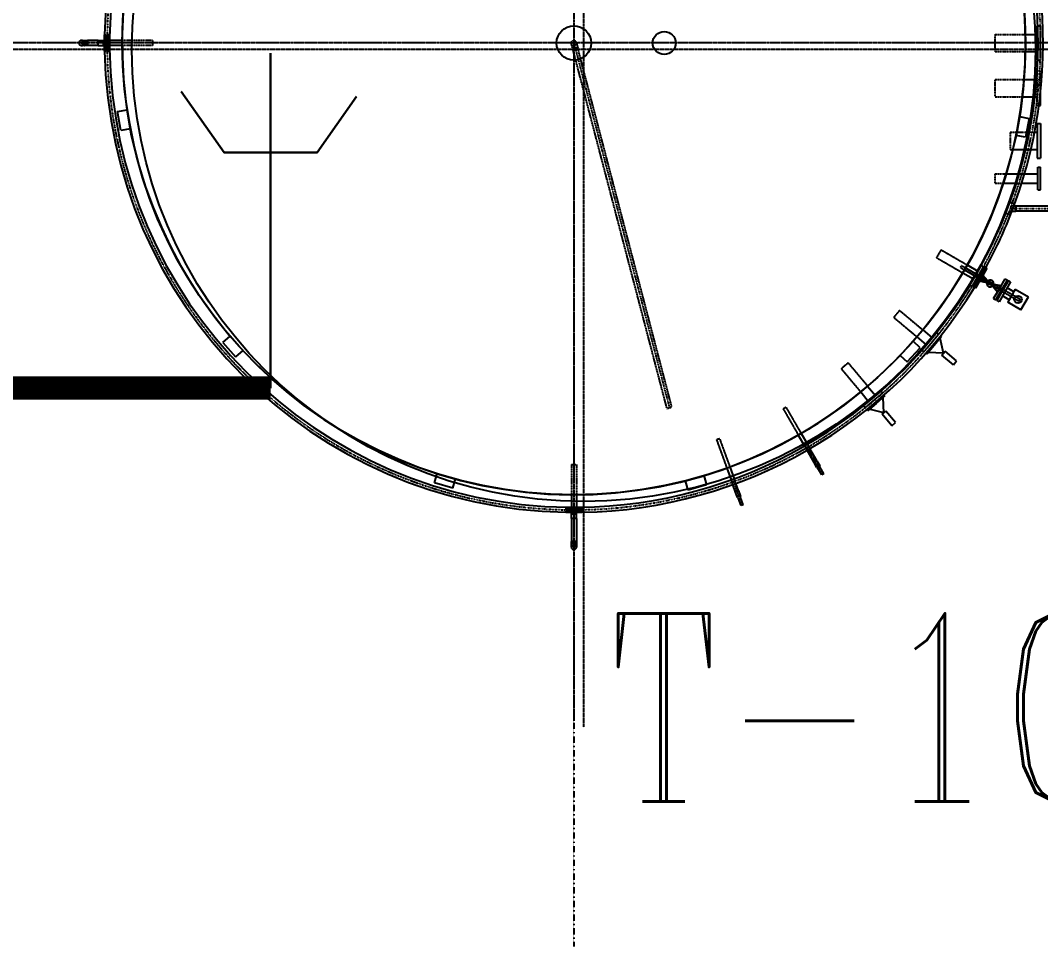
# Model space of a CAD drawing. Header units: millimetres. Extents: x -10011772 to -8149599, y 2847708 to 3434448.
# Drawn here: x -9549305 to -9535754, y 3277991 to 3290291 of the extents above; entities that cross this region are included whole.
import ezdxf

# ---------------------------------------------------------------- set-up
doc = ezdxf.new("R2010")
doc.units = ezdxf.units.MM
for name, pattern in [('DASHDOT2', [0.5, 0.25, -0.125, 0, -0.125]), ('DIVIDE2', [0.625, 0.25, -0.125, 0, -0.125, 0, -0.125]), ('HIDDEN2', [0.1875, 0.125, -0.0625])]:
    doc.linetypes.add(name, pattern=pattern)
doc.layers.add('总平面底图', color=9, linetype='Continuous')
doc.layers.add('电气-接地设计-接地线', color=3, linetype='接地线')
doc.styles.add('EESLTYPE', font='TXT.shx')
doc.styles.get("Standard").update_dxf_attribs({"font": 'romanc.SHX', "width": 0.75, "bigfont": 'hztxt.shx'})
doc.linetypes.add('接地线', pattern='A,500,["/",EESLTYPE,S=200,R=0,X=0,Y=-100],-200,60,-200', length=960)
doc.linetypes.add('组180_接地线', pattern='A,500,["/",EESLTYPE,S=200,R=-180,X=0,Y=100],-200,60,-200', length=960)

# ---------------------------------------------------------------- blocks, each defined once
blk = doc.blocks.new('总平面底图 爆炸危险区 LOCATION I')
at = {"layer": '总平面底图', "linetype": 'DASHDOT2', "ltscale": 10}
for p, q in [((203749.9, 185771.6), (203749.9, 176771.6)), ((203814.9, 185727.7), (203814.9, 176727.7)), ((208249.9, 181271.6), (199249.9, 181271.6)), ((208314.9, 181227.7), (199314.9, 181227.7))]:
    blk.add_line(p, q, dxfattribs=at)
at = {"layer": '总平面底图', "linetype": 'DASHDOT2'}
for p, q in [((203750, 184826.9), (203750, 181385.9)), ((203750, 181385.9), (203750, 181157.3)), ((203635.7, 181271.6), (197750, 181271.6)), ((203864.3, 181271.6), (203635.7, 181271.6)), ((204273.8, 181271.6), (203864.3, 181271.6)), ((204426.2, 181271.6), (204273.8, 181271.6)), ((209750, 181271.6), (204426.2, 181271.6)), ((203750, 181157.3), (203750, 175271.6))]:
    blk.add_line(p, q, dxfattribs=at)
at = {"layer": '总平面底图', "linetype": 'Continuous'}
for p, q in [((206826.1, 181271.6), (206826.1, 181385.9)), ((206826.1, 181385.9), (206831.1, 181385.9)), ((206826.1, 181271.6), (206826.1, 181385.9)), ((206826.1, 181385.9), (206831.1, 181385.9)), ((200632.7, 181271.6), (200632.7, 181325.5)), ((200632.7, 181325.5), (200645.5, 181325.5)), ((200645.5, 181271.6), (200645.5, 181325.5)), ((200651.5, 181325.5), (200651.5, 181271.6)), ((200664.2, 181325.5), (200651.5, 181325.5)), ((200651.5, 181325.5), (200651.5, 181271.6)), ((200664.2, 181325.5), (200651.5, 181325.5)), ((200664.2, 181325.5), (200664.2, 181271.6)), ((200664.2, 181325.5), (200664.2, 181271.6)), ((206749.4, 181328.7), (206826.1, 181328.7)), ((206749.4, 181328.7), (206826.1, 181328.7)), ((200480.9, 181288.3), (200519, 181288.3)), ((200519, 181254.9), (200480.9, 181254.9)), ((200519, 181254.9), (200519, 181288.3)), ((200591.7, 181288.3), (200519, 181288.3)), ((200519, 181288.3), (200519, 181254.9)), ((200591.7, 181254.9), (200519, 181254.9)), ((200591.7, 181254.9), (200591.7, 181288.3)), ((200591.7, 181271.6), (200591.7, 181288.3)), ((200591.7, 181288.3), (200632.7, 181288.3)), ((200591.7, 181254.9), (200591.7, 181271.6)), ((200591.7, 181254.9), (200632.7, 181254.9)), ((200632.7, 181217.6), (200632.7, 181271.6)), ((200645.5, 181309.7), (200650.2, 181309.7)), ((200645.5, 181309.7), (200650.2, 181309.7)), ((200645.5, 181288.3), (200650.2, 181288.3)), ((200645.5, 181217.6), (200645.5, 181271.6)), ((200650.2, 181254.9), (200645.5, 181254.9)), ((200651.5, 181271.6), (200651.5, 181217.6)), ((200651.5, 181271.6), (200651.5, 181217.6)), ((200750, 181288.3), (200664.2, 181288.3)), ((200750, 181288.3), (200664.2, 181288.3)), ((200664.2, 181271.6), (200664.2, 181217.6)), ((200664.2, 181271.6), (200664.2, 181217.6)), ((200750, 181254.9), (200664.2, 181254.9)), ((200750, 181254.9), (200664.2, 181254.9)), ((200666.9, 181309.7), (200666.9, 181288.3)), ((200666.9, 181254.9), (200666.9, 181233.5)), ((206826.1, 181157.3), (206826.1, 181271.6)), ((206826.1, 181157.3), (206826.1, 181271.6)), ((200632.7, 181217.6), (200645.5, 181217.6)), ((200645.5, 181233.4), (200650.2, 181233.5)), ((200645.5, 181233.5), (200650.2, 181233.5)), ((200650.2, 181233.5), (200651, 181233.5)), ((200650.2, 181233.5), (200651, 181233.5)), ((200664.2, 181217.6), (200651.5, 181217.6)), ((200664.2, 181217.6), (200651.5, 181217.6)), ((206749.4, 181214.4), (206826.1, 181214.4)), ((206749.4, 181214.4), (206826.1, 181214.4)), ((206826.1, 181157.3), (206831.1, 181157.3)), ((206826.1, 181157.3), (206831.1, 181157.3)), ((206826.1, 181062.3), (206826.1, 181085.9)), ((206826.1, 181085.9), (206827.7, 181085.9)), ((206826.1, 181062.3), (206826.1, 181085.9)), ((206826.1, 181085.9), (206827.7, 181085.9)), ((206740.1, 181028.7), (206823.7, 181028.7)), ((206740.1, 181028.7), (206823.7, 181028.7)), ((206728.6, 180914.4), (206812.5, 180914.4)), ((206728.6, 180914.4), (206812.5, 180914.4)), ((206848.4, 180857.3), (206848.4, 180935)), ((206848.4, 180857.3), (206848.4, 180935)), ((206839, 180857.3), (206848.4, 180857.3)), ((206839, 180857.3), (206848.4, 180857.3)), ((200719.8, 180816.6), (200783, 180827.5)), ((200741.2, 180691.4), (200719.8, 180816.6)), ((206709.8, 180782.4), (206772.9, 180770.6)), ((206772.9, 180770.6), (206749.5, 180645.7)), ((206826.1, 180735.9), (206826.1, 180507.3)), ((206826.1, 180735.9), (206848.4, 180735.9)), ((206826.1, 180735.9), (206826.1, 180507.3)), ((206826.1, 180735.9), (206848.4, 180735.9)), ((206848.4, 180735.9), (206848.4, 180507.3)), ((206848.4, 180735.9), (206848.4, 180507.3)), ((200804.5, 180702.3), (200741.2, 180691.4)), ((206749.5, 180645.7), (206686.4, 180657.5)), ((206755.7, 180678.7), (206775.7, 180678.7)), ((206755.7, 180678.7), (206775.7, 180678.7)), ((206809.7, 180678.7), (206826.1, 180678.7)), ((206809.7, 180678.7), (206826.1, 180678.7)), ((206665.4, 180564.4), (206751.1, 180564.4)), ((206665.4, 180564.4), (206751.1, 180564.4)), ((206785.4, 180564.4), (206826.1, 180564.4)), ((206785.4, 180564.4), (206826.1, 180564.4)), ((206826.1, 180507.3), (206848.4, 180507.3)), ((206826.1, 180507.3), (206848.4, 180507.3)), ((206830.9, 180371.6), (206830.9, 180447.8)), ((206830.9, 180447.8), (206848.4, 180447.8)), ((206830.9, 180371.6), (206830.9, 180447.8)), ((206830.9, 180447.8), (206848.4, 180447.8)), ((206848.4, 180371.6), (206848.4, 180447.8)), ((206848.4, 180371.6), (206848.4, 180447.8)), ((206621.1, 180401.7), (206708, 180401.7)), ((206621.1, 180401.7), (206708, 180401.7)), ((206742.8, 180401.7), (206830.9, 180401.7)), ((206742.8, 180401.7), (206830.9, 180401.7)), ((206830.9, 180295.4), (206830.9, 180371.6)), ((206830.9, 180295.4), (206830.9, 180371.6)), ((206848.4, 180295.4), (206848.4, 180371.6)), ((206848.4, 180295.4), (206848.4, 180371.6)), ((206602.1, 180341.4), (206689.6, 180341.4)), ((206602.1, 180341.4), (206689.6, 180341.4)), ((206724.6, 180341.4), (206830.9, 180341.4)), ((206724.6, 180341.4), (206830.9, 180341.4)), ((206830.9, 180295.4), (206848.4, 180295.4)), ((206830.9, 180295.4), (206848.4, 180295.4)), ((206618.9, 180142), (206645.9, 180213.2)), ((206650.1, 180130.1), (206677.1, 180201.3)), ((206661.5, 180207.3), (206660.8, 180207.5)), ((206677.1, 180201.3), (206660.8, 180207.5)), ((206677.2, 180201.5), (206661.5, 180207.3)), ((206686.1, 180188.3), (206672.2, 180188.3)), ((206686.1, 180171.6), (206686.1, 180188.3)), ((207581, 180188.3), (206686.1, 180188.3)), ((206686.1, 180188.3), (206686.1, 180171.6)), ((206686.1, 180154.9), (206686.1, 180171.6)), ((206686.1, 180171.6), (206686.1, 180154.9)), ((206650, 180129.9), (206634.5, 180136)), ((206650.1, 180130.1), (206634.5, 180136)), ((206659.5, 180154.9), (206686.1, 180154.9)), ((207581, 180154.9), (206686.1, 180154.9)), ((206344.3, 179765.1), (206511.7, 179668.4)), ((206351.8, 179778.1), (206519.2, 179681.4)), ((206363, 179797.8), (206433.2, 179757.2)), ((206363, 179797.8), (206433.2, 179757.2)), ((206456.2, 179797.1), (206380, 179665.1)), ((206456.2, 179797.1), (206380, 179665.1)), ((206471.4, 179788.3), (206395.2, 179656.3)), ((206471.4, 179788.3), (206395.2, 179656.3)), ((206456.2, 179797.1), (206421.9, 179737.6)), ((206471.4, 179788.3), (206437.1, 179728.8)), ((206477.9, 179784.6), (206443.6, 179725.1)), ((206456.2, 179797.1), (206471.4, 179788.3)), ((206456.2, 179797.1), (206471.4, 179788.3)), ((206493.1, 179775.8), (206458.7, 179716.3)), ((206493.1, 179775.8), (206477.9, 179784.6)), ((206332.8, 179745.5), (206403.1, 179705)), ((206332.8, 179745.5), (206403.1, 179705)), ((206414.4, 179724.6), (206380, 179665.1)), ((206429.6, 179715.8), (206395.2, 179656.3)), ((206436.1, 179712.1), (206401.7, 179652.6)), ((206451.2, 179703.3), (206416.9, 179643.8)), ((206434.7, 179712.8), (206423.4, 179693.2)), ((206425, 179692.9), (206423.4, 179693.2)), ((206453.6, 179745.5), (206442.2, 179725.8)), ((206492.6, 179679.4), (206443.1, 179689.3)), ((206454.6, 179744.3), (206453.6, 179745.5)), ((206500.1, 179692.4), (206466.8, 179730.3)), ((206576, 179640), (206614.1, 179706)), ((206591.1, 179631.2), (206629.2, 179697.2)), ((206635.7, 179693.4), (206597.6, 179627.5)), ((206614.1, 179706), (206629.2, 179697.2)), ((206650.9, 179684.7), (206635.7, 179693.4)), ((206380, 179665.1), (206395.2, 179656.3)), ((206380, 179665.1), (206395.2, 179656.3)), ((206416.9, 179643.8), (206401.7, 179652.6)), ((206530.9, 179657.3), (206529.8, 179657.9)), ((206530.1, 179658.2), (206564.1, 179619.4)), ((206538.4, 179670.3), (206537.3, 179670.9)), ((206537.3, 179670.6), (206587.8, 179660.5)), ((206537.9, 179574), (206576, 179640)), ((206553, 179565.2), (206591.1, 179631.2)), ((206597.6, 179627.5), (206559.5, 179561.5)), ((206577.4, 179604.3), (206607.5, 179656.6)), ((206593.9, 179621), (206588.7, 179623.9)), ((206601.4, 179633.9), (206596.2, 179636.9)), ((206606, 179656.9), (206607.5, 179656.6)), ((206650.9, 179684.7), (206612.8, 179618.7)), ((206672, 179619.3), (206627.9, 179644.8)), ((206681.9, 179636.5), (206631.9, 179549.9)), ((206681.9, 179636.5), (206768.5, 179586.5)), ((206537.9, 179574), (206553, 179565.2)), ((206574.7, 179552.7), (206559.5, 179561.5)), ((206612.8, 179618.7), (206574.7, 179552.7)), ((206576.3, 179605.5), (206577.4, 179604.3)), ((206641.9, 179567.1), (206597.7, 179592.6)), ((206718.5, 179499.9), (206768.5, 179586.5)), ((206718.5, 179499.9), (206631.9, 179549.9)), ((206159.1, 179349.5), (206061.1, 179232.8)), ((206159.1, 179349.5), (206061.1, 179232.8)), ((206067.4, 179366.4), (206129.5, 179314.3)), ((206067.4, 179366.4), (206129.5, 179314.3)), ((206159.1, 179349.5), (206110.1, 179291.2)), ((206159.1, 179349.5), (206160.2, 179348.6)), ((206159.1, 179349.5), (206160.2, 179348.6)), ((201419, 179282.6), (201467, 179325.3)), ((201419, 179282.6), (201503.5, 179187.7)), ((206050.3, 179247.4), (206003, 179290.8)), ((206028.6, 179320.2), (206090.7, 179268.1)), ((206028.6, 179320.2), (206090.7, 179268.1)), ((206110.1, 179291.2), (206061.1, 179232.8)), ((206191.7, 179322.2), (206142.7, 179263.8)), ((206204.7, 179211.8), (206182.3, 179311.1)), ((206191.7, 179322.2), (206185.7, 179327.2)), ((201551.4, 179230.4), (201503.5, 179187.7)), ((205964.5, 179153.8), (206050.3, 179247.4)), ((206061.1, 179232.8), (206062.2, 179231.9)), ((206061.1, 179232.8), (206062.2, 179231.9)), ((206142.7, 179263.8), (206093.7, 179205.5)), ((206204.7, 179211.8), (206103, 179216.6)), ((206194, 179199), (206215.4, 179224.5)), ((206292, 179160.3), (206215.4, 179224.5)), ((205917.2, 179197.2), (205964.5, 179153.8)), ((206093.7, 179205.5), (206087.8, 179210.4)), ((206270.6, 179134.8), (206194, 179199)), ((206270.6, 179134.8), (206292, 179160.3)), ((205655.1, 178954.2), (205707.2, 178892)), ((205655.1, 178954.2), (205707.2, 178892)), ((205788.7, 178960.4), (205672, 178862.4)), ((205788.7, 178960.4), (205672, 178862.4)), ((205701.3, 178992.9), (205753.5, 178930.8)), ((205701.3, 178992.9), (205753.5, 178930.8)), ((205788.7, 178960.4), (205730.3, 178911.4)), ((205788.7, 178960.4), (205789.6, 178959.3)), ((205788.7, 178960.4), (205789.6, 178959.3)), ((205730.3, 178911.4), (205672, 178862.4)), ((205757.7, 178878.8), (205699.3, 178829.9)), ((205816.1, 178927.8), (205757.7, 178878.8)), ((205809.7, 178816.8), (205805, 178918.5)), ((205816.1, 178927.8), (205811.1, 178933.7)), ((205672, 178862.4), (205672.9, 178861.4)), ((205672, 178862.4), (205672.9, 178861.4)), ((205699.3, 178829.9), (205694.4, 178835.8)), ((205809.7, 178816.8), (205710.4, 178839.2)), ((205797, 178806.1), (205822.5, 178827.5)), ((205886.8, 178750.9), (205822.5, 178827.5)), ((205861.3, 178729.5), (205797, 178806.1)), ((205861.3, 178729.5), (205886.8, 178750.9)), ((205259.2, 178678.8), (205300.8, 178606.7)), ((205259.2, 178678.8), (205300.8, 178606.7)), ((205240.7, 178668.2), (205282.4, 178596)), ((205240.7, 178668.2), (205282.4, 178596)), ((205345.5, 178486.7), (205299.1, 178567.1)), ((205364, 178497.3), (205317.5, 178577.8)), ((205364, 178497.3), (205345.5, 178486.7)), ((205345.5, 178486.7), (205354.7, 178492)), ((205364.5, 178453.7), (205345.5, 178486.7)), ((205354.7, 178492), (205364, 178497.3)), ((205364, 178497.3), (205383, 178464.4)), ((202823.9, 178350.7), (202842, 178412.3)), ((204766, 178448.9), (204794.5, 178370.6)), ((204766, 178448.9), (204794.5, 178370.6)), ((204786, 178456.2), (204814.5, 178377.9)), ((204786, 178456.2), (204814.5, 178377.9)), ((205396.8, 178404.2), (205371.1, 178448.7)), ((205409.8, 178411.7), (205384.1, 178456.2)), ((205409.8, 178411.7), (205396.8, 178404.2)), ((202945.7, 178314.8), (202823.9, 178350.7)), ((202945.7, 178314.8), (202963.9, 178376.4)), ((204509.1, 178302.9), (204491.9, 178364.8)), ((204631.4, 178336.9), (204509.1, 178302.9)), ((204614.3, 178398.8), (204631.4, 178336.9)), ((204823.9, 178289.7), (204805.9, 178339.2)), ((204844, 178297), (204825.9, 178346.5)), ((203733.3, 178271.6), (203733.3, 178185.9)), ((203733.3, 178271.6), (203733.3, 178185.9)), ((203766.7, 178271.6), (203766.7, 178185.9)), ((203766.7, 178271.6), (203766.7, 178185.9)), ((204844, 178297), (204823.9, 178289.7)), ((204823.9, 178289.7), (204833.9, 178293.4)), ((204836.9, 178253.9), (204823.9, 178289.7)), ((204833.9, 178293.4), (204844, 178297)), ((204844, 178297), (204857, 178261.2)), ((204860.1, 178199.6), (204842.5, 178247.9)), ((204874.2, 178204.7), (204856.6, 178253)), ((204874.2, 178204.7), (204860.1, 178199.6)), ((203696, 178185.9), (203803.9, 178185.9)), ((203696, 178185.9), (203696, 178173.1)), ((203696, 178185.9), (203803.9, 178185.9)), ((203696, 178185.9), (203696, 178173.1)), ((203696, 178173.1), (203803.9, 178173.1)), ((203696, 178173.1), (203803.9, 178173.1)), ((203750, 178167.1), (203696, 178167.1)), ((203696, 178154.4), (203696, 178167.1)), ((203750, 178154.4), (203696, 178154.4)), ((203711.8, 178167.1), (203711.9, 178171.8)), ((203711.9, 178188.5), (203733.3, 178188.5)), ((203711.9, 178167.1), (203711.9, 178171.8)), ((203733.3, 178167.1), (203733.3, 178171.8)), ((203733.3, 178113.3), (203733.3, 178154.4)), ((203803.9, 178167.1), (203750, 178167.1)), ((203803.9, 178154.4), (203750, 178154.4)), ((203766.7, 178188.5), (203788, 178188.5)), ((203766.7, 178171.8), (203766.7, 178167.1)), ((203766.7, 178113.3), (203766.7, 178154.4)), ((203788.1, 178171.8), (203788, 178172.6)), ((203788, 178171.8), (203788, 178172.6)), ((203788, 178167.1), (203788, 178171.8)), ((203788.1, 178167.1), (203788.1, 178171.8)), ((203803.9, 178185.9), (203803.9, 178173.1)), ((203803.9, 178185.9), (203803.9, 178173.1)), ((203803.9, 178154.4), (203803.9, 178167.1)), ((203766.7, 178113.3), (203733.3, 178113.3)), ((203733.3, 178113.3), (203733.3, 177962.4)), ((203750, 178113.3), (203733.3, 178113.3)), ((203766.7, 178113.3), (203750, 178113.3)), ((203766.7, 178113.3), (203766.7, 177962.4)), ((203733.3, 177962.4), (203766.7, 177962.4)), ((203733.3, 177924.3), (203733.3, 177962.4)), ((203766.7, 177962.4), (203733.3, 177962.4)), ((203766.7, 177962.4), (203766.7, 177924.3))]:
    blk.add_line(p, q, dxfattribs=at)
at = {"layer": '总平面底图', "linetype": 'HIDDEN2'}
for p, q in [((206831.1, 181385.9), (206848.4, 181385.9)), ((206848.4, 181271.6), (206848.4, 181385.9)), ((206548.4, 181271.6), (206548.4, 181328.7)), ((206548.4, 181328.7), (206749.4, 181328.7)), ((200632.7, 181288.3), (200634.4, 181288.3)), ((200632.7, 181254.9), (200634.4, 181254.9)), ((200633.5, 181309.9), (200645.5, 181309.7)), ((200633.5, 181309.7), (200645.5, 181309.7)), ((200633.5, 181309.7), (200633.5, 181233.5)), ((200634.4, 181288.3), (200645.5, 181288.3)), ((200645.5, 181254.9), (200634.4, 181254.9)), ((200650.2, 181309.7), (200666.9, 181309.7)), ((200650.2, 181309.7), (200666.9, 181309.5)), ((200666.9, 181288.3), (200666.9, 181254.9)), ((200951.5, 181288.3), (200750, 181288.3)), ((200951.5, 181254.9), (200750, 181254.9)), ((200951.5, 181288.3), (200951.5, 181271.6)), ((200951.5, 181271.6), (200951.5, 181254.9)), ((203743.5, 181230.5), (203733.8, 181267.3)), ((203766.1, 181275.8), (203775.8, 181238.9)), ((206548.4, 181214.4), (206548.4, 181271.6)), ((206848.4, 181157.3), (206848.4, 181271.6)), ((200633.5, 181233.5), (200645.5, 181233.5)), ((200633.5, 181233.3), (200645.5, 181233.4)), ((200651, 181233.5), (200666.9, 181233.7)), ((200651, 181233.5), (200666.9, 181233.5)), ((203775.8, 181238.9), (203743.5, 181230.5)), ((203743.5, 181230.5), (203759.6, 181234.7)), ((204368.5, 178845.3), (203743.5, 181230.5)), ((203759.6, 181234.7), (203775.8, 181238.9)), ((204400.9, 178853.8), (203775.8, 181238.9)), ((206548.4, 181214.4), (206749.4, 181214.4)), ((206831.1, 181157.3), (206848.4, 181157.3)), ((206826.1, 180971.6), (206826.1, 181062.3)), ((206827.7, 181085.9), (206848.4, 181085.9)), ((206848.4, 180971.6), (206848.4, 181085.9)), ((206548.4, 180971.6), (206548.4, 181028.7)), ((206548.4, 181028.7), (206740.1, 181028.7)), ((206823.7, 181028.7), (206826.1, 181028.7)), ((206548.4, 180914.4), (206548.4, 180971.6)), ((206548.4, 180914.4), (206728.6, 180914.4)), ((206812.5, 180914.4), (206826.1, 180914.4)), ((206826.1, 180857.3), (206826.1, 180971.6)), ((206848.4, 180935), (206848.4, 180971.6)), ((206826.1, 180857.3), (206839, 180857.3)), ((206648.4, 180678.7), (206648.4, 180564.4)), ((206648.4, 180678.7), (206755.7, 180678.7)), ((206775.7, 180678.7), (206809.7, 180678.7)), ((206648.4, 180564.4), (206665.4, 180564.4)), ((206751.1, 180564.4), (206785.4, 180564.4)), ((206548.4, 180371.6), (206548.4, 180401.7)), ((206548.4, 180401.7), (206621.1, 180401.7)), ((206548.4, 180341.4), (206548.4, 180371.6)), ((206708, 180401.7), (206742.8, 180401.7)), ((206548.4, 180341.4), (206602.1, 180341.4)), ((206689.6, 180341.4), (206724.6, 180341.4)), ((206660.8, 180207.5), (206645.8, 180213)), ((206660.8, 180207.5), (206645.9, 180213.2)), ((206672.2, 180188.3), (206648, 180188.3)), ((206634.5, 180136), (206618.9, 180142.1)), ((206634.5, 180136), (206618.9, 180142)), ((206648, 180154.9), (206659.5, 180154.9)), ((206188.6, 179898.4), (206158.4, 179846.2)), ((206188.6, 179898.4), (206158.4, 179846.2)), ((206188.6, 179898.4), (206363, 179797.8)), ((206158.4, 179846.2), (206332.8, 179745.5)), ((206317.9, 179780.3), (206321.6, 179786.8)), ((206317.9, 179780.3), (206344.3, 179765.1)), ((206321.6, 179786.8), (206325.4, 179793.3)), ((206325.4, 179793.3), (206351.8, 179778.1)), ((206456.2, 179797.1), (206380, 179665.1)), ((206456.2, 179797.1), (206380, 179665.1)), ((206471.4, 179788.3), (206395.2, 179656.3)), ((206471.4, 179788.3), (206395.2, 179656.3)), ((206529.8, 179657.9), (206511.7, 179668.4)), ((206537.3, 179670.9), (206519.2, 179681.4)), ((206588.7, 179623.9), (206530.9, 179657.3)), ((206596.2, 179636.9), (206538.4, 179670.3)), ((206705.6, 179556.5), (206593.9, 179621)), ((206713.1, 179569.5), (206601.4, 179633.9)), ((206709.3, 179563), (206705.6, 179556.5)), ((206713.1, 179569.5), (206709.3, 179563)), ((205913.1, 179495.8), (205874.3, 179449.6)), ((205913.1, 179495.8), (205874.3, 179449.6)), ((205913.1, 179495.8), (206067.4, 179366.4)), ((205874.3, 179449.6), (206028.6, 179320.2)), ((206172.5, 179338.3), (206074.5, 179221.5)), ((206172.5, 179338.3), (206074.5, 179221.5)), ((206160.2, 179348.6), (206172.5, 179338.3)), ((206062.2, 179231.9), (206074.5, 179221.5)), ((205571.9, 179147.2), (205525.7, 179108.4)), ((205571.9, 179147.2), (205525.7, 179108.4)), ((205571.9, 179147.2), (205701.3, 178992.9)), ((205525.7, 179108.4), (205655.1, 178954.2)), ((205800, 178947), (205683.2, 178849)), ((205800, 178947), (205683.2, 178849)), ((205789.6, 178959.3), (205800, 178947)), ((204368.5, 178845.3), (204384.7, 178849.6)), ((204384.7, 178849.6), (204400.9, 178853.8)), ((205159.2, 178852), (205140.7, 178841.4)), ((205159.2, 178852), (205140.7, 178841.4)), ((205140.7, 178841.4), (205240.7, 178668.2)), ((205159.2, 178852), (205259.2, 178678.8)), ((205672.9, 178861.4), (205683.2, 178849)), ((204717.6, 178644.1), (204697.6, 178636.8)), ((204717.6, 178644.1), (204697.6, 178636.8)), ((204697.6, 178636.8), (204766, 178448.9)), ((204717.6, 178644.1), (204786, 178456.2)), ((205300.8, 178606.7), (205309.2, 178592.2)), ((205282.4, 178596), (205290.7, 178581.6)), ((205309.2, 178592.2), (205290.7, 178581.6)), ((205309.2, 178592.2), (205290.7, 178581.6)), ((205290.7, 178581.6), (205300, 178586.9)), ((205299.1, 178567.1), (205290.7, 178581.6)), ((205300, 178586.9), (205309.2, 178592.2)), ((205317.5, 178577.8), (205309.2, 178592.2)), ((203733.3, 178473.1), (203766.7, 178473.1)), ((203733.3, 178473.1), (203733.3, 178271.6)), ((203766.7, 178473.1), (203766.7, 178271.6)), ((204794.5, 178370.6), (204800.2, 178354.9)), ((204820.2, 178362.2), (204800.2, 178354.9)), ((204820.2, 178362.2), (204800.2, 178354.9)), ((204800.2, 178354.9), (204810.2, 178358.5)), ((204805.9, 178339.2), (204800.2, 178354.9)), ((204810.2, 178358.5), (204820.2, 178362.2)), ((204814.5, 178377.9), (204820.2, 178362.2)), ((204825.9, 178346.5), (204820.2, 178362.2)), ((203711.6, 178155.1), (203711.8, 178167.1)), ((203711.9, 178171.8), (203711.9, 178188.5)), ((203711.9, 178171.8), (203712.1, 178188.5)), ((203711.9, 178155.1), (203711.9, 178167.1)), ((203711.9, 178155.1), (203788, 178155.1)), ((203733.3, 178188.5), (203766.7, 178188.5)), ((203733.3, 178156), (203733.3, 178167.1)), ((203733.3, 178154.4), (203733.3, 178156)), ((203766.7, 178167.1), (203766.7, 178156)), ((203766.7, 178154.4), (203766.7, 178156)), ((203788, 178172.6), (203787.8, 178188.5)), ((203788, 178172.6), (203788, 178188.5)), ((203788, 178155.1), (203788, 178167.1)), ((203788.3, 178155.1), (203788.1, 178167.1))]:
    blk.add_line(p, q, dxfattribs=at)
at = {"layer": '总平面底图', "linetype": 'DIVIDE2'}
for p, q in [((200650.2, 181309.7), (200650.2, 181309.6)), ((200650.2, 181309.7), (200650.2, 181309.7)), ((200650.2, 181288.3), (200650.2, 181309.7)), ((200650.2, 181254.9), (200650.2, 181288.3)), ((200650.2, 181233.5), (200650.2, 181254.9)), ((203750, 181271.6), (203759.6, 181234.7)), ((200650.2, 181233.5), (200650.2, 181233.5)), ((203759.6, 181234.7), (204384.7, 178849.6)), ((203759.6, 181234.7), (203759.6, 181234.7)), ((203759.6, 181234.7), (203759.6, 181234.7)), ((206661.5, 180207.3), (206634.5, 180136)), ((206648, 180171.6), (206665.9, 180171.6)), ((206661.5, 180207.3), (206661.5, 180207.3)), ((206665.9, 180171.6), (206686.1, 180171.6)), ((206686.1, 180171.6), (207581, 180171.6)), ((206686.1, 180171.6), (206686.1, 180171.6)), ((206686.1, 180171.6), (206686.1, 180171.6)), ((206634.5, 180136), (206634.5, 180136)), ((206634.5, 180136), (206634.5, 180136)), ((206592.5, 179630.4), (206438.5, 179719.3)), ((205300, 178586.9), (205308.3, 178572.4)), ((205308.3, 178572.4), (205354.7, 178492)), ((205354.7, 178492), (205354.7, 178492)), ((205354.7, 178492), (205354.7, 178492)), ((205354.7, 178492), (205373.8, 178459)), ((204810.2, 178358.5), (204815.9, 178342.8)), ((204815.9, 178342.8), (204833.9, 178293.4)), ((204833.9, 178293.4), (204833.9, 178293.4)), ((204833.9, 178293.3), (204833.9, 178293.4)), ((204833.9, 178293.4), (204847, 178257.6)), ((203711.9, 178171.8), (203711.9, 178171.8)), ((203711.9, 178171.8), (203711.9, 178171.8)), ((203733.3, 178171.8), (203711.9, 178171.8)), ((203766.7, 178171.8), (203733.3, 178171.8)), ((203788, 178171.8), (203766.7, 178171.8)), ((203788.1, 178171.8), (203788, 178171.8))]:
    blk.add_line(p, q, dxfattribs=at)
at = {"layer": '总平面底图'}
for centre in [(203749.9, 181271.6), (203814.9, 181227.7)]:
    blk.add_circle(centre, 3000, dxfattribs=at)
at = {"layer": '总平面底图', "linetype": 'Continuous'}
for centre, radius in [((203750, 181271.6), 114.3), ((203750, 181271.6), 114.3), ((204350, 181271.6), 76.2), ((204350, 181271.6), 76.2), ((206515.5, 179674.9), 7.5), ((206700.2, 179568.2), 25)]:
    blk.add_circle(centre, radius, dxfattribs=at)
at = {"layer": '总平面底图', "linetype": 'HIDDEN2'}
blk.add_circle((203750, 181271.6), 16.7, dxfattribs=at)
at = {"layer": '总平面底图', "linetype": 'DIVIDE2'}
for start, end in [(339.92064, 85.8451), (152.29414, 179.2958), (180.7042, 269.2958), (330.13862, 338.51224), (270.7042, 329.86138), (329.86138, 330.13862)]:
    blk.add_arc((203750, 181271.6), 3100, start, end, dxfattribs=at)
at = {"layer": '总平面底图', "linetype": 'Continuous'}
for centre, radius, start, end in [((203750, 181271.6), 3116.7, 339.92064, 85.8457), ((203750, 181271.6), 3083.3, 339.92255, 85.8445), ((203750, 181271.6), 3000, 93.92044, 85.20762), ((203750, 181271.6), 3116.7, 152.29414, 179.0077), ((203750, 181271.6), 3083.3, 152.29414, 179.29389), ((200480.9, 181271.6), 16.7, 90, 270), ((200480.9, 181271.6), 16.7, 90, 270), ((200650.2, 181271.6), 16.7, 85.57036, 90), ((200650.2, 181271.6), 16.7, 85.57036, 90), ((200650.2, 181271.6), 16.7, 270, 274.42964), ((200650.2, 181271.6), 16.7, 270, 274.42964), ((203750, 181271.6), 3116.7, 180.9923, 269.0077), ((203750, 181271.6), 3083.3, 180.70611, 269.29389), ((203750, 181271.6), 3083.3, 331.41614, 338.51033), ((203750, 181271.6), 3116.7, 331.40096, 338.51224), ((206515.5, 179674.9), 22.2, 0, 130.27793), ((203750, 181271.6), 3083.3, 270.70611, 328.58386), ((203750, 181271.6), 3116.7, 270.9923, 328.59904), ((206515.5, 179674.9), 22.2, 169.72207, 311.25866), ((206515.5, 179674.9), 22.2, 348.74134, 0), ((205373.8, 178459), 10.7, 210, 30), ((205373.8, 178459), 10.7, 210, 30), ((204847, 178257.6), 10.7, 200, 20), ((204847, 178257.6), 10.7, 200, 20), ((203750, 178171.8), 16.7, 175.57036, 180), ((203750, 178171.8), 16.7, 175.57036, 180), ((203750, 178171.8), 16.7, 0, 4.42964), ((203750, 178171.8), 16.7, 0, 4.42964), ((203750, 177924.3), 16.7, 180, 0), ((203750, 177924.3), 16.7, 180, 0)]:
    blk.add_arc(centre, radius, start, end, dxfattribs=at)
at = {"layer": '总平面底图', "linetype": 'HIDDEN2'}
for centre, radius, start, end in [((203750, 181271.6), 3116.7, 179.0077, 179.2958), ((200480.9, 181271.6), 16.7, 270, 90), ((200650.2, 181271.6), 16.7, 90, 270), ((200650.2, 181271.6), 16.7, 274.42964, 85.57036), ((200650.2, 181271.6), 16.7, 0, 85.57036), ((200650.2, 181271.6), 16.7, 274.42964, 0), ((203750, 181271.6), 3083.3, 179.29389, 179.2958), ((203750, 181271.6), 3116.7, 180.7042, 180.9923), ((203750, 181271.6), 3083.3, 180.7042, 180.70611), ((203750, 181271.6), 3083.3, 339.92064, 339.92255), ((203750, 181271.6), 3083.3, 338.51033, 338.51224), ((203750, 181271.6), 3083.3, 328.58386, 331.41614), ((203750, 181271.6), 3116.7, 328.59904, 331.40096), ((205373.8, 178459), 10.7, 90, 210), ((205373.8, 178459), 10.7, 30, 90), ((204847, 178257.6), 10.7, 90, 200), ((204847, 178257.6), 10.7, 20, 90), ((203750, 181271.6), 3116.7, 269.0077, 269.2958), ((203750, 181271.6), 3083.3, 269.29389, 269.2958), ((203750, 178171.8), 16.7, 4.42964, 175.57036), ((203750, 178171.8), 16.7, 4.42964, 175.57036), ((203750, 178171.8), 16.7, 180, 0), ((203750, 181271.6), 3083.3, 270.7042, 270.70611), ((203750, 181271.6), 3116.7, 270.7042, 270.9923), ((203750, 177924.3), 16.7, 0, 180)]:
    blk.add_arc(centre, radius, start, end, dxfattribs=at)
for centre, major_axis in [((200496.7, 181271.6), (0, 16.7)), ((203750, 177940.1), (16.7, 0))]:
    blk.add_ellipse(centre, major_axis=major_axis, ratio=0.707107, dxfattribs=at)
for centre, major_axis, start_param, end_param in [((200496.7, 181271.6), (0, 16.7), 4.712389, 6.283185), ((200496.7, 181271.6), (0, -16.7), 0, 1.570796), ((200634.4, 181271.6), (0, 16.7), 5.055401, 7.853982), ((200634.4, 181271.6), (0, -16.7), 4.712389, 7.510969), ((200634.4, 181271.6), (0, 16.7), 5.055401, 6.283185), ((200634.4, 181271.6), (0, -16.7), 0, 1.227784), ((203750, 178156), (-16.7, 0), 5.055401, 7.853982), ((203750, 178156), (-16.7, 0), 5.055401, 6.283185), ((203750, 178156), (16.7, 0), 4.712389, 7.510969), ((203750, 178156), (16.7, 0), 0, 1.227784), ((203750, 177940.1), (-16.7, 0), 4.712389, 6.283185), ((203750, 177940.1), (16.7, 0), 0, 1.570796)]:
    blk.add_ellipse(centre, major_axis=major_axis, ratio=0.707107, start_param=start_param, end_param=end_param, dxfattribs=at)
at = {"layer": '总平面底图', "linetype": 'Continuous'}
for centre, major_axis, start_param, end_param in [((200634.4, 181271.6), (0, -16.7), 1.227784, 1.913809), ((200634.4, 181271.6), (0, 16.7), 4.369377, 5.055401), ((203750, 178156), (-16.7, 0), 4.369377, 5.055401), ((203750, 178156), (16.7, 0), 1.227784, 1.913809)]:
    blk.add_ellipse(centre, major_axis=major_axis, ratio=0.707107, start_param=start_param, end_param=end_param, dxfattribs=at)
at = {"layer": '总平面底图', "width": 0.75}
blk.add_text('T-100-I', height=1250, dxfattribs=at).set_placement((203964.5, 176234.1))

msp = doc.modelspace()

# ---------------------------------------------------------------- linework, layer by layer
at = {"color": 1, "lineweight": 30, "ltscale": 10}
for points in [[(-9545982, 3288537), (-9545982, 3288537), (-9545982, 3288537), (-9545982, 3289858)], [(-9547170, 3289349), (-9546601, 3288537), (-9545363, 3288537), (-9544842, 3289281)], [(-9545982, 3285409), (-9545982, 3288537)]]:
    msp.add_lwpolyline(points, dxfattribs=at)
at = {"layer": '电气-接地设计-接地线', "linetype": '组180_接地线', "ltscale": 0.01, "const_width": 311}
msp.add_lwpolyline([(-9545982, 3285409), (-9553849, 3285409)], dxfattribs=at)
msp.add_lwpolyline([(-9545982, 3285409), (-9553849, 3285409)], dxfattribs=at)

# ---------------------------------------------------------------- block references
at = {"layer": '总平面底图', "xscale": 2, "yscale": 2, "zscale": 2}
msp.add_blockref('总平面底图 爆炸危险区 LOCATION I', (-9949454, 2927448), dxfattribs=at)

doc.saveas('drawing.dxf')
